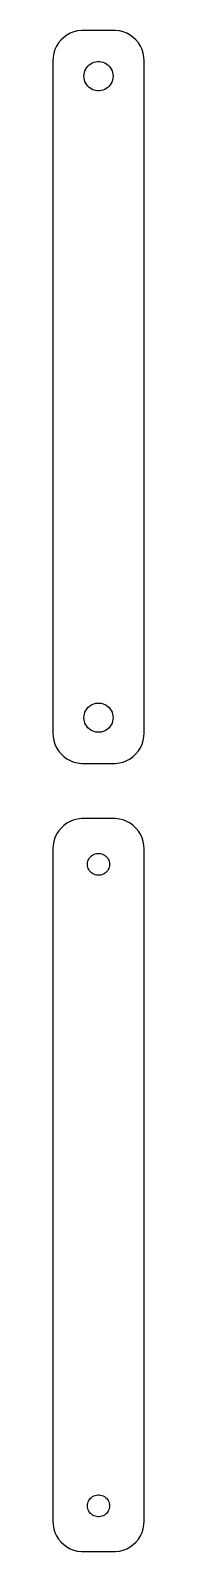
# Model space of a CAD drawing. Header units: metres. Extents: x -8 to 8, y 69 to 318.
import ezdxf

# ---------------------------------------------------------------- set-up
doc = ezdxf.new("R2010")
doc.units = ezdxf.units.M

msp = doc.modelspace()

# ---------------------------------------------------------------- linework, layer by layer
for p, q in [((-6.14484, 316.423), (-6.54507, 315.939)), ((-5.68712, 316.853), (-6.14484, 316.423)), ((-5.17912, 317.222), (-5.68712, 316.853)), ((-4.62889, 317.524), (-5.17912, 317.222)), ((-4.04507, 317.755), (-4.62889, 317.524)), ((-3.4369, 317.911), (-4.04507, 317.755)), ((-2.81395, 317.99), (-3.4369, 317.911)), ((2.81395, 317.99), (-2.81395, 317.99)), ((3.4369, 317.911), (2.81395, 317.99)), ((4.04507, 317.755), (3.4369, 317.911)), ((4.62889, 317.524), (4.04507, 317.755)), ((5.17912, 317.222), (4.62889, 317.524)), ((5.68712, 316.853), (5.17912, 317.222)), ((6.14484, 316.423), (5.68712, 316.853)), ((6.54507, 315.939), (6.14484, 316.423)), ((-7.34291, 314.243), (-7.46057, 313.627)), ((-7.14888, 314.841), (-7.34291, 314.243)), ((-6.88153, 315.409), (-7.14888, 314.841)), ((-6.54507, 315.939), (-6.88153, 315.409)), ((6.88153, 315.409), (6.54507, 315.939)), ((7.14888, 314.841), (6.88153, 315.409)), ((7.34291, 314.243), (7.14888, 314.841)), ((7.46057, 313.627), (7.34291, 314.243)), ((-7.46057, 313.627), (-7.5, 313)), ((-7.5, 313), (-7.5, 203)), ((-2.32458, 311.097), (-2.23146, 311.383)), ((-2.23146, 311.383), (-2.10313, 311.656)), ((-2.10313, 311.656), (-1.94164, 311.911)), ((-1.94164, 311.911), (-1.74951, 312.143)), ((-1.74951, 312.143), (-1.52982, 312.349)), ((-1.52982, 312.349), (-1.28598, 312.526)), ((-1.28598, 312.526), (-1.02187, 312.672)), ((-1.02187, 312.672), (-0.741638, 312.783)), ((-0.741638, 312.783), (-0.449707, 312.857)), ((-0.449707, 312.857), (-0.150696, 312.895)), ((-0.150696, 312.895), (0.150696, 312.895)), ((0.150696, 312.895), (0.449707, 312.857)), ((0.449707, 312.857), (0.741638, 312.783)), ((0.741638, 312.783), (1.02187, 312.672)), ((1.02187, 312.672), (1.28598, 312.526)), ((1.28598, 312.526), (1.52982, 312.349)), ((1.52982, 312.349), (1.74951, 312.143)), ((1.74951, 312.143), (1.94164, 311.911)), ((1.94164, 311.911), (2.10313, 311.656)), ((2.10313, 311.656), (2.23146, 311.383)), ((2.23146, 311.383), (2.32458, 311.097)), ((7.5, 313), (7.46057, 313.627)), ((7.5, 203), (7.5, 313)), ((-2.39999, 310.5), (-2.38107, 310.801)), ((-2.38107, 310.199), (-2.39999, 310.5)), ((-2.38107, 310.801), (-2.32458, 311.097)), ((-2.32458, 309.903), (-2.38107, 310.199)), ((-2.23146, 309.617), (-2.32458, 309.903)), ((-2.10313, 309.344), (-2.23146, 309.617)), ((-1.94164, 309.089), (-2.10313, 309.344)), ((-1.74951, 308.857), (-1.94164, 309.089)), ((-1.52982, 308.651), (-1.74951, 308.857)), ((1.74951, 308.857), (1.52982, 308.651)), ((1.94164, 309.089), (1.74951, 308.857)), ((2.10313, 309.344), (1.94164, 309.089)), ((2.23146, 309.617), (2.10313, 309.344)), ((2.32458, 309.903), (2.23146, 309.617)), ((2.32458, 311.097), (2.38107, 310.801)), ((2.38107, 310.199), (2.32458, 309.903)), ((2.38107, 310.801), (2.39999, 310.5)), ((2.39999, 310.5), (2.38107, 310.199)), ((-1.28598, 308.474), (-1.52982, 308.651)), ((-1.02187, 308.328), (-1.28598, 308.474)), ((-0.741638, 308.217), (-1.02187, 308.328)), ((-0.449707, 308.143), (-0.741638, 308.217)), ((-0.150696, 308.105), (-0.449707, 308.143)), ((0.150696, 308.105), (-0.150696, 308.105)), ((0.449707, 308.143), (0.150696, 308.105)), ((0.741638, 308.217), (0.449707, 308.143)), ((1.02187, 308.328), (0.741638, 308.217)), ((1.28598, 308.474), (1.02187, 308.328)), ((1.52982, 308.651), (1.28598, 308.474)), ((-2.23146, 206.383), (-2.10313, 206.656)), ((-2.10313, 206.656), (-1.94164, 206.911)), ((-1.94164, 206.911), (-1.74951, 207.143)), ((-1.74951, 207.143), (-1.52982, 207.349)), ((-1.52982, 207.349), (-1.28598, 207.526)), ((-1.28598, 207.526), (-1.02187, 207.672)), ((-1.02187, 207.672), (-0.741638, 207.783)), ((-0.741638, 207.783), (-0.449707, 207.857)), ((-0.449707, 207.857), (-0.150696, 207.895)), ((-0.150696, 207.895), (0.150696, 207.895)), ((0.150696, 207.895), (0.449707, 207.857)), ((0.449707, 207.857), (0.741638, 207.783)), ((0.741638, 207.783), (1.02187, 207.672)), ((1.02187, 207.672), (1.28598, 207.526)), ((1.28598, 207.526), (1.52982, 207.349)), ((1.52982, 207.349), (1.74951, 207.143)), ((1.74951, 207.143), (1.94164, 206.911)), ((1.94164, 206.911), (2.10313, 206.656)), ((2.10313, 206.656), (2.23146, 206.383)), ((-2.39999, 205.5), (-2.38107, 205.801)), ((-2.38107, 205.199), (-2.39999, 205.5)), ((-2.38107, 205.801), (-2.32458, 206.097)), ((-2.32458, 204.903), (-2.38107, 205.199)), ((-2.32458, 206.097), (-2.23146, 206.383)), ((-2.23146, 204.617), (-2.32458, 204.903)), ((-2.10313, 204.344), (-2.23146, 204.617)), ((-1.94164, 204.089), (-2.10313, 204.344)), ((2.10313, 204.344), (1.94164, 204.089)), ((2.23146, 204.617), (2.10313, 204.344)), ((2.23146, 206.383), (2.32458, 206.097)), ((2.32458, 204.903), (2.23146, 204.617)), ((2.32458, 206.097), (2.38107, 205.801)), ((2.38107, 205.199), (2.32458, 204.903)), ((2.38107, 205.801), (2.39999, 205.5)), ((2.39999, 205.5), (2.38107, 205.199)), ((-7.5, 203), (-7.46057, 202.373)), ((-7.46057, 202.373), (-7.34291, 201.757)), ((-7.34291, 201.757), (-7.14888, 201.159)), ((-1.74951, 203.857), (-1.94164, 204.089)), ((-1.52982, 203.651), (-1.74951, 203.857)), ((-1.28598, 203.474), (-1.52982, 203.651)), ((-1.02187, 203.328), (-1.28598, 203.474)), ((-0.741638, 203.217), (-1.02187, 203.328)), ((-0.449707, 203.143), (-0.741638, 203.217)), ((-0.150696, 203.105), (-0.449707, 203.143)), ((0.150696, 203.105), (-0.150696, 203.105)), ((0.449707, 203.143), (0.150696, 203.105)), ((0.741638, 203.217), (0.449707, 203.143)), ((1.02187, 203.328), (0.741638, 203.217)), ((1.28598, 203.474), (1.02187, 203.328)), ((1.52982, 203.651), (1.28598, 203.474)), ((1.74951, 203.857), (1.52982, 203.651)), ((1.94164, 204.089), (1.74951, 203.857)), ((7.14888, 201.159), (7.34291, 201.757)), ((7.34291, 201.757), (7.46057, 202.373)), ((7.46057, 202.373), (7.5, 203)), ((-7.14888, 201.159), (-6.88153, 200.591)), ((-6.88153, 200.591), (-6.54507, 200.061)), ((-6.54507, 200.061), (-6.14484, 199.577)), ((-6.14484, 199.577), (-5.68712, 199.147)), ((5.68712, 199.147), (6.14484, 199.577)), ((6.14484, 199.577), (6.54507, 200.061)), ((6.54507, 200.061), (6.88153, 200.591)), ((6.88153, 200.591), (7.14888, 201.159)), ((-5.68712, 199.147), (-5.17912, 198.778)), ((-5.17912, 198.778), (-4.62889, 198.476)), ((-4.62889, 198.476), (-4.04507, 198.245)), ((-4.04507, 198.245), (-3.4369, 198.089)), ((-3.4369, 198.089), (-2.81395, 198.01)), ((-2.81395, 198.01), (2.81395, 198.01)), ((2.81395, 198.01), (3.4369, 198.089)), ((3.4369, 198.089), (4.04507, 198.245)), ((4.04507, 198.245), (4.62889, 198.476)), ((4.62889, 198.476), (5.17912, 198.778)), ((5.17912, 198.778), (5.68712, 199.147)), ((-6.54507, 186.939), (-6.88153, 186.409)), ((-6.14484, 187.423), (-6.54507, 186.939)), ((-5.68712, 187.853), (-6.14484, 187.423)), ((-5.17912, 188.222), (-5.68712, 187.853)), ((-4.62889, 188.524), (-5.17912, 188.222)), ((-4.04507, 188.755), (-4.62889, 188.524)), ((-3.4369, 188.911), (-4.04507, 188.755)), ((-2.81395, 188.99), (-3.4369, 188.911)), ((2.81395, 188.99), (-2.81395, 188.99)), ((3.4369, 188.911), (2.81395, 188.99)), ((4.04507, 188.755), (3.4369, 188.911)), ((4.62889, 188.524), (4.04507, 188.755)), ((5.17912, 188.222), (4.62889, 188.524)), ((5.68712, 187.853), (5.17912, 188.222)), ((6.14484, 187.423), (5.68712, 187.853)), ((6.54507, 186.939), (6.14484, 187.423)), ((6.88153, 186.409), (6.54507, 186.939)), ((-7.46057, 184.627), (-7.5, 184)), ((-7.34291, 185.243), (-7.46057, 184.627)), ((-7.14888, 185.841), (-7.34291, 185.243)), ((-6.88153, 186.409), (-7.14888, 185.841)), ((7.14888, 185.841), (6.88153, 186.409)), ((7.34291, 185.243), (7.14888, 185.841)), ((7.46057, 184.627), (7.34291, 185.243)), ((7.5, 184), (7.46057, 184.627)), ((-7.5, 184), (-7.5, 74)), ((-1.7858, 181.726), (-1.74344, 181.948)), ((-1.74344, 181.948), (-1.67358, 182.163)), ((-1.67358, 182.163), (-1.57735, 182.367)), ((-1.57735, 182.367), (-1.45622, 182.558)), ((-1.45622, 182.558), (-1.31213, 182.732)), ((-1.31213, 182.732), (-1.14735, 182.887)), ((-1.14735, 182.887), (-0.964478, 183.02)), ((-0.964478, 183.02), (-0.766388, 183.129)), ((-0.766388, 183.129), (-0.556229, 183.212)), ((-0.556229, 183.212), (-0.33728, 183.268)), ((-0.33728, 183.268), (-0.113022, 183.296)), ((-0.113022, 183.296), (0.113022, 183.296)), ((0.113022, 183.296), (0.33728, 183.268)), ((0.33728, 183.268), (0.556229, 183.212)), ((0.556229, 183.212), (0.766388, 183.129)), ((0.766388, 183.129), (0.964478, 183.02)), ((0.964478, 183.02), (1.14735, 182.887)), ((1.14735, 182.887), (1.31213, 182.732)), ((1.31213, 182.732), (1.45622, 182.558)), ((1.45622, 182.558), (1.57735, 182.367)), ((1.57735, 182.367), (1.67358, 182.163)), ((1.67358, 182.163), (1.74344, 181.948)), ((1.74344, 181.948), (1.7858, 181.726)), ((7.5, 74), (7.5, 184)), ((-1.79999, 181.5), (-1.7858, 181.726)), ((-1.7858, 181.274), (-1.79999, 181.5)), ((-1.74344, 181.052), (-1.7858, 181.274)), ((-1.67358, 180.837), (-1.74344, 181.052)), ((-1.57735, 180.633), (-1.67358, 180.837)), ((-1.45622, 180.442), (-1.57735, 180.633)), ((-1.31213, 180.268), (-1.45622, 180.442)), ((-1.14735, 180.113), (-1.31213, 180.268)), ((-0.964478, 179.98), (-1.14735, 180.113)), ((-0.766388, 179.871), (-0.964478, 179.98)), ((-0.556229, 179.788), (-0.766388, 179.871)), ((-0.33728, 179.732), (-0.556229, 179.788)), ((-0.113022, 179.704), (-0.33728, 179.732)), ((0.113022, 179.704), (-0.113022, 179.704)), ((0.33728, 179.732), (0.113022, 179.704)), ((0.556229, 179.788), (0.33728, 179.732)), ((0.766388, 179.871), (0.556229, 179.788)), ((0.964478, 179.98), (0.766388, 179.871)), ((1.14735, 180.113), (0.964478, 179.98)), ((1.31213, 180.268), (1.14735, 180.113)), ((1.45622, 180.442), (1.31213, 180.268)), ((1.57735, 180.633), (1.45622, 180.442)), ((1.67358, 180.837), (1.57735, 180.633)), ((1.74344, 181.052), (1.67358, 180.837)), ((1.7858, 181.274), (1.74344, 181.052)), ((1.7858, 181.726), (1.79999, 181.5)), ((1.79999, 181.5), (1.7858, 181.274)), ((-1.67358, 77.1626), (-1.57735, 77.3672)), ((-1.57735, 77.3672), (-1.45622, 77.558)), ((-1.45622, 77.558), (-1.31213, 77.7322)), ((-1.31213, 77.7322), (-1.14735, 77.8869)), ((-1.14735, 77.8869), (-0.964478, 78.0198)), ((-0.964478, 78.0198), (-0.766388, 78.1287)), ((-0.766388, 78.1287), (-0.556229, 78.2119)), ((-0.556229, 78.2119), (-0.33728, 78.2681)), ((-0.33728, 78.2681), (-0.113022, 78.2964)), ((-0.113022, 78.2964), (0.113022, 78.2964)), ((0.113022, 78.2964), (0.33728, 78.2681)), ((0.33728, 78.2681), (0.556229, 78.2119)), ((0.556229, 78.2119), (0.766388, 78.1287)), ((0.766388, 78.1287), (0.964478, 78.0198)), ((0.964478, 78.0198), (1.14735, 77.8869)), ((1.14735, 77.8869), (1.31213, 77.7322)), ((1.31213, 77.7322), (1.45622, 77.558)), ((1.45622, 77.558), (1.57735, 77.3672)), ((1.57735, 77.3672), (1.67358, 77.1626)), ((-1.79999, 76.5), (-1.7858, 76.7256)), ((-1.7858, 76.2744), (-1.79999, 76.5)), ((-1.7858, 76.7256), (-1.74344, 76.9476)), ((-1.74344, 76.0524), (-1.7858, 76.2744)), ((-1.74344, 76.9476), (-1.67358, 77.1626)), ((-1.67358, 75.8374), (-1.74344, 76.0524)), ((-1.57735, 75.6328), (-1.67358, 75.8374)), ((-1.45622, 75.442), (-1.57735, 75.6328)), ((-1.31213, 75.2678), (-1.45622, 75.442)), ((-1.14735, 75.1131), (-1.31213, 75.2678)), ((-0.964478, 74.9802), (-1.14735, 75.1131)), ((-0.766388, 74.8713), (-0.964478, 74.9802)), ((-0.556229, 74.7881), (-0.766388, 74.8713)), ((-0.33728, 74.7319), (-0.556229, 74.7881)), ((-0.113022, 74.7036), (-0.33728, 74.7319)), ((0.113022, 74.7036), (-0.113022, 74.7036)), ((0.33728, 74.7319), (0.113022, 74.7036)), ((0.556229, 74.7881), (0.33728, 74.7319)), ((0.766388, 74.8713), (0.556229, 74.7881)), ((0.964478, 74.9802), (0.766388, 74.8713)), ((1.14735, 75.1131), (0.964478, 74.9802)), ((1.31213, 75.2678), (1.14735, 75.1131)), ((1.45622, 75.442), (1.31213, 75.2678)), ((1.57735, 75.6328), (1.45622, 75.442)), ((1.67358, 75.8374), (1.57735, 75.6328)), ((1.67358, 77.1626), (1.74344, 76.9476)), ((1.74344, 76.0524), (1.67358, 75.8374)), ((1.74344, 76.9476), (1.7858, 76.7256)), ((1.7858, 76.2744), (1.74344, 76.0524)), ((1.7858, 76.7256), (1.79999, 76.5)), ((1.79999, 76.5), (1.7858, 76.2744)), ((-7.5, 74), (-7.46057, 73.3733)), ((-7.46057, 73.3733), (-7.34291, 72.7566)), ((-7.34291, 72.7566), (-7.14888, 72.1594)), ((7.14888, 72.1594), (7.34291, 72.7566)), ((7.34291, 72.7566), (7.46057, 73.3733)), ((7.46057, 73.3733), (7.5, 74)), ((-7.14888, 72.1594), (-6.88153, 71.5912)), ((-6.88153, 71.5912), (-6.54507, 71.0611)), ((-6.54507, 71.0611), (-6.14484, 70.5773)), ((-6.14484, 70.5773), (-5.68712, 70.1474)), ((-5.68712, 70.1474), (-5.17912, 69.7784)), ((-5.17912, 69.7784), (-4.62889, 69.4759)), ((4.62889, 69.4759), (5.17912, 69.7784)), ((5.17912, 69.7784), (5.68712, 70.1474)), ((5.68712, 70.1474), (6.14484, 70.5773)), ((6.14484, 70.5773), (6.54507, 71.0611)), ((6.54507, 71.0611), (6.88153, 71.5912)), ((6.88153, 71.5912), (7.14888, 72.1594)), ((-4.62889, 69.4759), (-4.04507, 69.2447)), ((-4.04507, 69.2447), (-3.4369, 69.0886)), ((-3.4369, 69.0886), (-2.81395, 69.0099)), ((-2.81395, 69.0099), (2.81395, 69.0099)), ((2.81395, 69.0099), (3.4369, 69.0886)), ((3.4369, 69.0886), (4.04507, 69.2447)), ((4.04507, 69.2447), (4.62889, 69.4759))]:
    msp.add_line(p, q)

doc.saveas('drawing.dxf')
